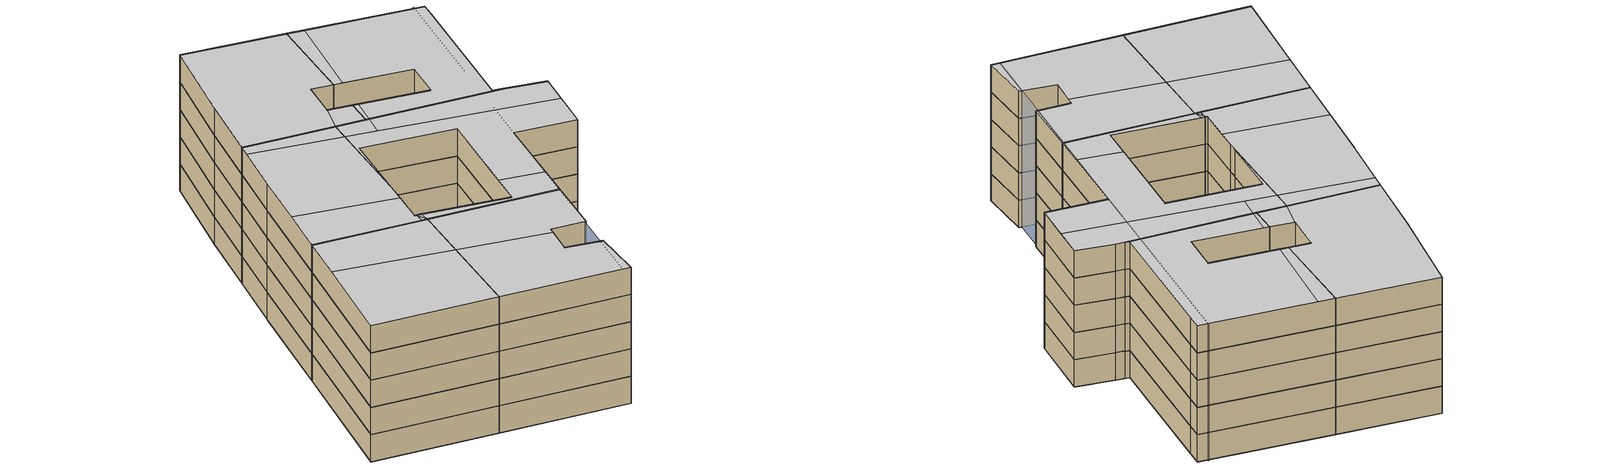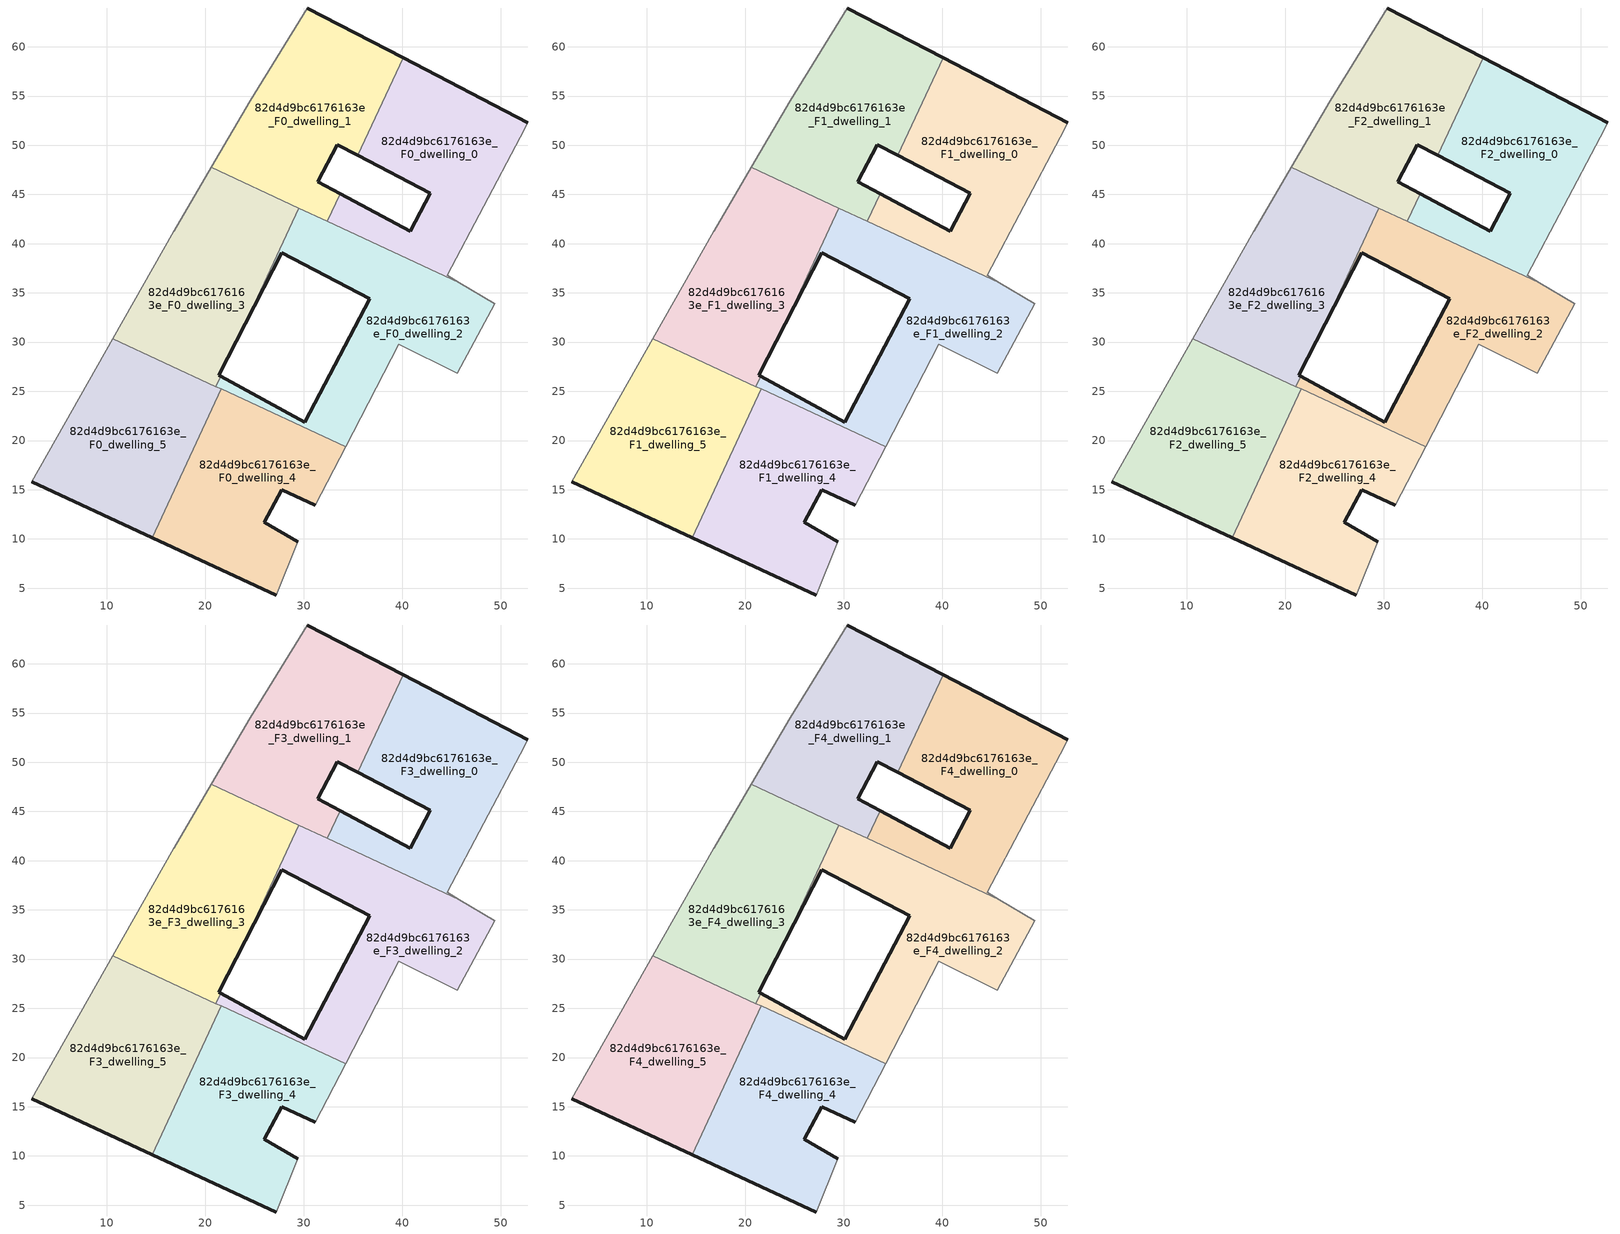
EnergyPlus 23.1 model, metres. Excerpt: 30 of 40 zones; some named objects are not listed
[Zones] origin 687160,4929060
82d4d9bc6176163e_F0_dwelling_0
 floor ground (EU_floor_Construction): 45.83,36.04 44.6,36.77 52.02,50.81 52.78,52.29 40.11,58.87 35.52,48.97 42.85,45.1 40.82,41.25 33.71,45.07 32.41,42.26 z0
 wall outside (EU_wall_Construction): 33.71,45.07 40.82,41.25 42.85,45.1 35.52,48.97 / 40.11,58.87 52.78,52.29 z0:3
 wall adiabatic (EU_wall_Construction): 52.78,52.29 52.02,50.81 44.6,36.77 45.83,36.04 z0:3
 wall to 82d4d9bc6176163e_F0_dwelling_1 (EU_wall_Construction): 32.41,42.26 33.71,45.07 / 35.52,48.97 40.11,58.87 z0:3
 wall to 82d4d9bc6176163e_F0_dwelling_2 (EU_wall_Construction): 45.83,36.04 32.41,42.26 z0:3
82d4d9bc6176163e_F0_dwelling_1
 floor ground (EU_floor_Construction): 33.71,45.07 31.43,46.3 33.42,50.07 35.52,48.97 40.11,58.87 30.36,63.94 24.56,54.54 20.59,47.75 32.41,42.26 z0
 wall outside (EU_wall_Construction): 35.52,48.97 33.42,50.07 31.43,46.3 33.71,45.07 / 30.36,63.94 40.11,58.87 z0:3
 wall adiabatic (EU_wall_Construction): 20.59,47.75 24.56,54.54 30.36,63.94 z0:3
 wall to 82d4d9bc6176163e_F0_dwelling_3 (EU_wall_Construction): 29.5,43.61 20.59,47.75 z0:3
 wall to 82d4d9bc6176163e_F0_dwelling_2 (EU_wall_Construction): 32.41,42.26 29.5,43.61 z0:3
82d4d9bc6176163e_F0_dwelling_2
 floor ground (EU_floor_Construction): 45.61,26.82 49.44,33.89 45.83,36.04 29.5,43.61 24.05,31.85 27.78,39.09 36.73,34.41 30.14,21.87 21.58,26.53 21.09,25.48 34.27,19.37 39.67,29.8 z0
 wall outside (EU_wall_Construction): 21.58,26.53 30.14,21.87 36.73,34.41 27.78,39.09 24.05,31.85 z0:3
 wall adiabatic (EU_wall_Construction): 45.83,36.04 49.44,33.89 45.61,26.82 39.67,29.8 34.27,19.37 z0:3
 wall to 82d4d9bc6176163e_F0_dwelling_3 (EU_wall_Construction): 21.09,25.48 21.58,26.53 / 24.05,31.85 29.5,43.61 z0:3
 wall to 82d4d9bc6176163e_F0_dwelling_4 (EU_wall_Construction): 34.27,19.37 21.63,25.24 z0:3
 wall to 82d4d9bc6176163e_F0_dwelling_5 (EU_wall_Construction): 21.63,25.24 21.09,25.48 z0:3
82d4d9bc6176163e_F0_dwelling_3
 floor ground (EU_floor_Construction): 21.58,26.53 21.37,26.64 24.05,31.85 29.5,43.61 20.59,47.75 16.84,41.32 16.81,41.26 10.61,30.35 21.09,25.48 z0
 wall outside (EU_wall_Construction): 24.05,31.85 21.37,26.64 21.58,26.53 z0:3
 wall adiabatic (EU_wall_Construction): 10.61,30.35 16.81,41.26 16.84,41.32 20.59,47.75 z0:3
 wall to 82d4d9bc6176163e_F0_dwelling_5 (EU_wall_Construction): 21.09,25.48 10.61,30.35 z0:3
82d4d9bc6176163e_F0_dwelling_4
 floor ground (EU_floor_Construction): 27.21,4.3 29.42,9.73 26.01,11.7 27.8,14.97 31.18,13.4 34.27,19.37 21.63,25.24 14.62,10.14 z0
 wall outside (EU_wall_Construction): 31.18,13.4 27.8,14.97 26.01,11.7 29.42,9.73 / 27.21,4.3 14.62,10.14 z0:3
 wall adiabatic (EU_wall_Construction): 34.27,19.37 31.18,13.4 / 29.42,9.73 27.21,4.3 z0:3
 wall to 82d4d9bc6176163e_F0_dwelling_5 (EU_wall_Construction): 14.62,10.14 21.63,25.24 z0:3
82d4d9bc6176163e_F0_dwelling_5
 floor ground (EU_floor_Construction): 14.62,10.14 21.63,25.24 10.61,30.35 2.37,15.82 z0
 wall outside (EU_wall_Construction): 14.62,10.14 2.37,15.82 z0:3
 wall adiabatic (EU_wall_Construction): 2.37,15.82 10.61,30.35 z0:3
82d4d9bc6176163e_F1_dwelling_0
 floor to 82d4d9bc6176163e_F0_dwelling_0 (EU_floor_Construction): 45.83,36.04 44.6,36.77 52.02,50.81 52.78,52.29 40.11,58.87 35.52,48.97 42.85,45.1 40.82,41.25 33.71,45.07 32.41,42.26 z3
 wall outside (EU_wall_Construction): 33.71,45.07 40.82,41.25 42.85,45.1 35.52,48.97 / 40.11,58.87 52.78,52.29 z3:6
 wall adiabatic (EU_wall_Construction): 52.78,52.29 52.02,50.81 44.6,36.77 45.83,36.04 z3:6
 wall to 82d4d9bc6176163e_F1_dwelling_1 (EU_wall_Construction): 32.41,42.26 33.71,45.07 / 35.52,48.97 40.11,58.87 z3:6
 wall to 82d4d9bc6176163e_F1_dwelling_2 (EU_wall_Construction): 45.83,36.04 32.41,42.26 z3:6
82d4d9bc6176163e_F1_dwelling_1
 floor to 82d4d9bc6176163e_F0_dwelling_1 (EU_floor_Construction): 33.71,45.07 31.43,46.3 33.42,50.07 35.52,48.97 40.11,58.87 30.36,63.94 24.56,54.54 20.59,47.75 32.41,42.26 z3
 wall outside (EU_wall_Construction): 35.52,48.97 33.42,50.07 31.43,46.3 33.71,45.07 / 30.36,63.94 40.11,58.87 z3:6
 wall adiabatic (EU_wall_Construction): 20.59,47.75 24.56,54.54 30.36,63.94 z3:6
 wall to 82d4d9bc6176163e_F1_dwelling_3 (EU_wall_Construction): 29.5,43.61 20.59,47.75 z3:6
 wall to 82d4d9bc6176163e_F1_dwelling_2 (EU_wall_Construction): 32.41,42.26 29.5,43.61 z3:6
82d4d9bc6176163e_F1_dwelling_2
 floor to 82d4d9bc6176163e_F0_dwelling_2 (EU_floor_Construction): 45.61,26.82 49.44,33.89 45.83,36.04 29.5,43.61 24.04,31.85 27.78,39.09 36.73,34.41 30.14,21.87 21.58,26.53 21.09,25.48 34.27,19.37 39.67,29.8 z3
 wall outside (EU_wall_Construction): 21.58,26.53 30.14,21.87 36.73,34.41 27.78,39.09 24.05,31.85 z3:6
 wall adiabatic (EU_wall_Construction): 45.83,36.04 49.44,33.89 45.61,26.82 39.67,29.8 34.27,19.37 z3:6
 wall to 82d4d9bc6176163e_F1_dwelling_3 (EU_wall_Construction): 21.09,25.48 21.58,26.53 / 24.05,31.85 29.5,43.61 z3:6
 wall to 82d4d9bc6176163e_F1_dwelling_4 (EU_wall_Construction): 34.27,19.37 21.63,25.24 z3:6
 wall to 82d4d9bc6176163e_F1_dwelling_5 (EU_wall_Construction): 21.63,25.24 21.09,25.48 z3:6
82d4d9bc6176163e_F1_dwelling_3
 floor to 82d4d9bc6176163e_F0_dwelling_3 (EU_floor_Construction): 21.58,26.53 21.37,26.64 24.04,31.85 29.5,43.61 20.59,47.75 16.84,41.32 16.81,41.26 10.61,30.35 21.09,25.48 z3
 wall outside (EU_wall_Construction): 24.05,31.85 21.37,26.64 21.58,26.53 z3:6
 wall adiabatic (EU_wall_Construction): 10.61,30.35 16.81,41.26 16.84,41.32 20.59,47.75 z3:6
 wall to 82d4d9bc6176163e_F1_dwelling_5 (EU_wall_Construction): 21.09,25.48 10.61,30.35 z3:6
82d4d9bc6176163e_F1_dwelling_4
 floor to 82d4d9bc6176163e_F0_dwelling_4 (EU_floor_Construction): 27.21,4.3 29.42,9.73 26.01,11.7 27.8,14.97 31.18,13.4 34.27,19.37 21.63,25.24 14.62,10.14 z3
 wall outside (EU_wall_Construction): 31.18,13.4 27.8,14.97 26.01,11.7 29.42,9.73 / 27.21,4.3 14.62,10.14 z3:6
 wall adiabatic (EU_wall_Construction): 34.27,19.37 31.18,13.4 / 29.42,9.73 27.21,4.3 z3:6
 wall to 82d4d9bc6176163e_F1_dwelling_5 (EU_wall_Construction): 14.62,10.14 21.63,25.24 z3:6
82d4d9bc6176163e_F1_dwelling_5
 floor to 82d4d9bc6176163e_F0_dwelling_5 (EU_floor_Construction): 14.62,10.14 21.63,25.24 10.61,30.35 2.37,15.82 z3
 wall outside (EU_wall_Construction): 14.62,10.14 2.37,15.82 z3:6
 wall adiabatic (EU_wall_Construction): 2.37,15.82 10.61,30.35 z3:6
82d4d9bc6176163e_F2_dwelling_0
 floor to 82d4d9bc6176163e_F1_dwelling_0 (EU_floor_Construction): 45.83,36.04 44.6,36.77 52.02,50.81 52.78,52.29 40.11,58.87 35.52,48.97 42.85,45.1 40.82,41.25 33.71,45.07 32.41,42.26 z6
 wall outside (EU_wall_Construction): 33.71,45.07 40.82,41.25 42.85,45.1 35.52,48.97 / 40.11,58.87 52.78,52.29 z6:9
 wall adiabatic (EU_wall_Construction): 52.78,52.29 52.02,50.81 44.6,36.77 45.83,36.04 z6:9
 wall to 82d4d9bc6176163e_F2_dwelling_1 (EU_wall_Construction): 32.41,42.26 33.71,45.07 / 35.52,48.97 40.11,58.87 z6:9
 wall to 82d4d9bc6176163e_F2_dwelling_2 (EU_wall_Construction): 45.83,36.04 32.41,42.26 z6:9
82d4d9bc6176163e_F2_dwelling_1
 floor to 82d4d9bc6176163e_F1_dwelling_1 (EU_floor_Construction): 33.71,45.07 31.43,46.3 33.42,50.07 35.52,48.97 40.11,58.87 30.36,63.94 24.56,54.54 20.59,47.75 32.41,42.26 z6
 wall outside (EU_wall_Construction): 35.52,48.97 33.42,50.07 31.43,46.3 33.71,45.07 / 30.36,63.94 40.11,58.87 z6:9
 wall adiabatic (EU_wall_Construction): 20.59,47.75 24.56,54.54 30.36,63.94 z6:9
 wall to 82d4d9bc6176163e_F2_dwelling_3 (EU_wall_Construction): 29.5,43.61 20.59,47.75 z6:9
 wall to 82d4d9bc6176163e_F2_dwelling_2 (EU_wall_Construction): 32.41,42.26 29.5,43.61 z6:9
82d4d9bc6176163e_F2_dwelling_2
 floor to 82d4d9bc6176163e_F1_dwelling_2 (EU_floor_Construction): 45.61,26.82 49.44,33.89 45.83,36.04 29.5,43.61 24.04,31.85 27.78,39.09 36.73,34.41 30.14,21.87 21.58,26.53 21.09,25.48 34.27,19.37 39.67,29.8 z6
 wall outside (EU_wall_Construction): 21.58,26.53 30.14,21.87 36.73,34.41 27.78,39.09 24.05,31.85 z6:9
 wall adiabatic (EU_wall_Construction): 45.83,36.04 49.44,33.89 45.61,26.82 39.67,29.8 34.27,19.37 z6:9
 wall to 82d4d9bc6176163e_F2_dwelling_3 (EU_wall_Construction): 21.09,25.48 21.58,26.53 / 24.05,31.85 29.5,43.61 z6:9
 wall to 82d4d9bc6176163e_F2_dwelling_4 (EU_wall_Construction): 34.27,19.37 21.63,25.24 z6:9
 wall to 82d4d9bc6176163e_F2_dwelling_5 (EU_wall_Construction): 21.63,25.24 21.09,25.48 z6:9
82d4d9bc6176163e_F2_dwelling_3
 floor to 82d4d9bc6176163e_F1_dwelling_3 (EU_floor_Construction): 21.58,26.53 21.37,26.64 24.04,31.85 29.5,43.61 20.59,47.75 16.84,41.32 16.81,41.26 10.61,30.35 21.09,25.48 z6
 wall outside (EU_wall_Construction): 24.05,31.85 21.37,26.64 21.58,26.53 z6:9
 wall adiabatic (EU_wall_Construction): 10.61,30.35 16.81,41.26 16.84,41.32 20.59,47.75 z6:9
 wall to 82d4d9bc6176163e_F2_dwelling_5 (EU_wall_Construction): 21.09,25.48 10.61,30.35 z6:9
82d4d9bc6176163e_F2_dwelling_4
 floor to 82d4d9bc6176163e_F1_dwelling_4 (EU_floor_Construction): 27.21,4.3 29.42,9.73 26.01,11.7 27.8,14.97 31.18,13.4 34.27,19.37 21.63,25.24 14.62,10.14 z6
 wall outside (EU_wall_Construction): 31.18,13.4 27.8,14.97 26.01,11.7 29.42,9.73 / 27.21,4.3 14.62,10.14 z6:9
 wall adiabatic (EU_wall_Construction): 34.27,19.37 31.18,13.4 / 29.42,9.73 27.21,4.3 z6:9
 wall to 82d4d9bc6176163e_F2_dwelling_5 (EU_wall_Construction): 14.62,10.14 21.63,25.24 z6:9
82d4d9bc6176163e_F2_dwelling_5
 floor to 82d4d9bc6176163e_F1_dwelling_5 (EU_floor_Construction): 14.62,10.14 21.63,25.24 10.61,30.35 2.37,15.82 z6
 wall outside (EU_wall_Construction): 14.62,10.14 2.37,15.82 z6:9
 wall adiabatic (EU_wall_Construction): 2.37,15.82 10.61,30.35 z6:9
82d4d9bc6176163e_F3_dwelling_0
 floor to 82d4d9bc6176163e_F2_dwelling_0 (EU_floor_Construction): 45.83,36.04 44.6,36.77 52.02,50.81 52.78,52.29 40.11,58.87 35.52,48.97 42.85,45.1 40.82,41.25 33.71,45.07 32.41,42.26 z9
 wall outside (EU_wall_Construction): 33.71,45.07 40.82,41.25 42.85,45.1 35.52,48.97 / 40.11,58.87 52.78,52.29 z9:12
 wall adiabatic (EU_wall_Construction): 52.78,52.29 52.02,50.81 44.6,36.77 45.83,36.04 z9:12
 wall to 82d4d9bc6176163e_F3_dwelling_1 (EU_wall_Construction): 32.41,42.26 33.71,45.07 / 35.52,48.97 40.11,58.87 z9:12
 wall to 82d4d9bc6176163e_F3_dwelling_2 (EU_wall_Construction): 45.83,36.04 32.41,42.26 z9:12
82d4d9bc6176163e_F3_dwelling_1
 floor to 82d4d9bc6176163e_F2_dwelling_1 (EU_floor_Construction): 33.71,45.07 31.43,46.3 33.42,50.07 35.52,48.97 40.11,58.87 30.36,63.94 24.56,54.54 20.59,47.75 32.41,42.26 z9
 wall outside (EU_wall_Construction): 35.52,48.97 33.42,50.07 31.43,46.3 33.71,45.07 / 30.36,63.94 40.11,58.87 z9:12
 wall adiabatic (EU_wall_Construction): 20.59,47.75 24.56,54.54 30.36,63.94 z9:12
 wall to 82d4d9bc6176163e_F3_dwelling_3 (EU_wall_Construction): 29.5,43.61 20.59,47.75 z9:12
 wall to 82d4d9bc6176163e_F3_dwelling_2 (EU_wall_Construction): 32.41,42.26 29.5,43.61 z9:12
82d4d9bc6176163e_F3_dwelling_2
 floor to 82d4d9bc6176163e_F2_dwelling_2 (EU_floor_Construction): 45.61,26.82 49.44,33.89 45.83,36.04 29.5,43.61 24.04,31.85 27.78,39.09 36.73,34.41 30.14,21.87 21.58,26.53 21.09,25.48 34.27,19.37 39.67,29.8 z9
 wall outside (EU_wall_Construction): 21.58,26.53 30.14,21.87 36.73,34.41 27.78,39.09 24.05,31.85 z9:12
 wall adiabatic (EU_wall_Construction): 45.83,36.04 49.44,33.89 45.61,26.82 39.67,29.8 34.27,19.37 z9:12
 wall to 82d4d9bc6176163e_F3_dwelling_3 (EU_wall_Construction): 21.09,25.48 21.58,26.53 / 24.05,31.85 29.5,43.61 z9:12
 wall to 82d4d9bc6176163e_F3_dwelling_4 (EU_wall_Construction): 34.27,19.37 21.63,25.24 z9:12
 wall to 82d4d9bc6176163e_F3_dwelling_5 (EU_wall_Construction): 21.63,25.24 21.09,25.48 z9:12
82d4d9bc6176163e_F3_dwelling_3
 floor to 82d4d9bc6176163e_F2_dwelling_3 (EU_floor_Construction): 21.58,26.53 21.37,26.64 24.04,31.85 29.5,43.61 20.59,47.75 16.84,41.32 16.81,41.26 10.61,30.35 21.09,25.48 z9
 wall outside (EU_wall_Construction): 24.05,31.85 21.37,26.64 21.58,26.53 z9:12
 wall adiabatic (EU_wall_Construction): 10.61,30.35 16.81,41.26 16.84,41.32 20.59,47.75 z9:12
 wall to 82d4d9bc6176163e_F3_dwelling_5 (EU_wall_Construction): 21.09,25.48 10.61,30.35 z9:12
82d4d9bc6176163e_F3_dwelling_4
 floor to 82d4d9bc6176163e_F2_dwelling_4 (EU_floor_Construction): 27.21,4.3 29.42,9.73 26.01,11.7 27.8,14.97 31.18,13.4 34.27,19.37 21.63,25.24 14.62,10.14 z9
 wall outside (EU_wall_Construction): 31.18,13.4 27.8,14.97 26.01,11.7 29.42,9.73 / 27.21,4.3 14.62,10.14 z9:12
 wall adiabatic (EU_wall_Construction): 34.27,19.37 31.18,13.4 / 29.42,9.73 27.21,4.3 z9:12
 wall to 82d4d9bc6176163e_F3_dwelling_5 (EU_wall_Construction): 14.62,10.14 21.63,25.24 z9:12
82d4d9bc6176163e_F3_dwelling_5
 floor to 82d4d9bc6176163e_F2_dwelling_5 (EU_floor_Construction): 14.62,10.14 21.63,25.24 10.61,30.35 2.37,15.82 z9
 wall outside (EU_wall_Construction): 14.62,10.14 2.37,15.82 z9:12
 wall adiabatic (EU_wall_Construction): 2.37,15.82 10.61,30.35 z9:12
82d4d9bc6176163e_F4_dwelling_0
 floor to 82d4d9bc6176163e_F3_dwelling_0 (EU_floor_Construction): 45.83,36.04 44.6,36.77 52.02,50.81 52.78,52.29 40.11,58.87 35.52,48.97 42.85,45.1 40.82,41.25 33.71,45.07 32.41,42.26 z12
 wall outside (EU_wall_Construction): 33.71,45.07 40.82,41.25 42.85,45.1 35.52,48.97 / 40.11,58.87 52.78,52.29 z12:15
 wall adiabatic (EU_wall_Construction): 52.78,52.29 52.02,50.81 44.6,36.77 45.83,36.04 z12:15
 wall to 82d4d9bc6176163e_F4_dwelling_1 (EU_wall_Construction): 32.41,42.26 33.71,45.07 / 35.52,48.97 40.11,58.87 z12:15
 wall to 82d4d9bc6176163e_F4_dwelling_2 (EU_wall_Construction): 45.83,36.04 32.41,42.26 z12:15
 ceiling to 82d4d9bc6176163e_F5_dwelling_0 (EU_floor_Construction): 52.78,52.29 52.02,50.81 44.6,36.77 45.83,36.04 32.73,42.11 34.25,44.79 40.82,41.25 42.85,45.1 36.37,48.52 41.76,58.02 z15
 ceiling to 82d4d9bc6176163e_F5_dwelling_1 (EU_floor_Construction): 34.25,44.79 32.73,42.11 32.41,42.26 33.71,45.07 z15; 41.76,58.02 36.37,48.52 35.52,48.97 40.11,58.87 z15
82d4d9bc6176163e_F4_dwelling_1
 floor to 82d4d9bc6176163e_F3_dwelling_1 (EU_floor_Construction): 33.71,45.07 31.43,46.3 33.42,50.07 35.52,48.97 40.11,58.87 30.36,63.94 24.56,54.54 20.59,47.75 32.41,42.26 z12
 wall outside (EU_wall_Construction): 35.52,48.97 33.42,50.07 31.43,46.3 33.71,45.07 / 30.36,63.94 40.11,58.87 z12:15
 wall adiabatic (EU_wall_Construction): 20.59,47.75 24.56,54.54 30.36,63.94 z12:15
 wall to 82d4d9bc6176163e_F4_dwelling_3 (EU_wall_Construction): 29.5,43.61 20.59,47.75 z12:15
 wall to 82d4d9bc6176163e_F4_dwelling_2 (EU_wall_Construction): 32.41,42.26 29.5,43.61 z12:15
 ceiling to 82d4d9bc6176163e_F5_dwelling_1 (EU_floor_Construction): 40.11,58.87 35.52,48.97 33.42,50.07 31.43,46.3 29.5,43.61 20.59,47.75 24.56,54.54 30.36,63.94 z15; 33.71,45.07 32.41,42.26 29.5,43.61 31.43,46.3 z15
82d4d9bc6176163e_F4_dwelling_2
 floor to 82d4d9bc6176163e_F3_dwelling_2 (EU_floor_Construction): 45.61,26.82 49.44,33.89 45.83,36.04 29.5,43.61 24.04,31.85 27.78,39.09 36.73,34.41 30.14,21.87 21.58,26.53 21.09,25.48 34.27,19.37 39.67,29.8 z12
 wall outside (EU_wall_Construction): 21.58,26.53 30.14,21.87 36.73,34.41 27.78,39.09 24.05,31.85 z12:15
 wall adiabatic (EU_wall_Construction): 45.83,36.04 49.44,33.89 45.61,26.82 39.67,29.8 34.27,19.37 z12:15
 wall to 82d4d9bc6176163e_F4_dwelling_3 (EU_wall_Construction): 21.09,25.48 21.58,26.53 / 24.05,31.85 29.5,43.61 z12:15
 wall to 82d4d9bc6176163e_F4_dwelling_4 (EU_wall_Construction): 34.27,19.37 21.63,25.24 z12:15
 wall to 82d4d9bc6176163e_F4_dwelling_5 (EU_wall_Construction): 21.63,25.24 21.09,25.48 z12:15
 ceiling to 82d4d9bc6176163e_F5_dwelling_0 (EU_floor_Construction): 45.83,36.04 49.44,33.89 47.73,30.74 31.51,39.95 32.73,42.11 z15
 ceiling to 82d4d9bc6176163e_F5_dwelling_1 (EU_floor_Construction): 32.73,42.11 31.51,39.95 28.58,41.62 29.5,43.61 z15
 ceiling to 82d4d9bc6176163e_F5_dwelling_3 (EU_floor_Construction): 35.92,22.57 34.27,19.37 21.63,25.24 21.96,26.32 30.14,21.87 31.75,24.94 z15; 21.44,26.23 21.63,25.24 21.09,25.48 z15; 21.96,26.32 21.63,25.24 21.44,26.23 21.58,26.53 z15
 ceiling to 82d4d9bc6176163e_F5_dwelling_2 (EU_floor_Construction): 47.73,30.74 45.61,26.82 39.67,29.8 35.92,22.57 31.75,24.94 36.73,34.41 27.78,39.09 24.04,31.85 28.58,41.62 z15
82d4d9bc6176163e_F4_dwelling_3
 floor to 82d4d9bc6176163e_F3_dwelling_3 (EU_floor_Construction): 21.58,26.53 21.37,26.64 24.04,31.85 29.5,43.61 20.59,47.75 16.84,41.32 16.81,41.26 10.61,30.35 21.09,25.48 z12
 wall outside (EU_wall_Construction): 24.05,31.85 21.37,26.64 21.58,26.53 z12:15
 wall adiabatic (EU_wall_Construction): 10.61,30.35 16.81,41.26 16.84,41.32 20.59,47.75 z12:15
 wall to 82d4d9bc6176163e_F4_dwelling_5 (EU_wall_Construction): 21.09,25.48 10.61,30.35 z12:15
 ceiling to 82d4d9bc6176163e_F5_dwelling_1 (EU_floor_Construction): 29.5,43.61 28.58,41.62 19.89,46.55 20.59,47.75 z15
 ceiling to 82d4d9bc6176163e_F5_dwelling_2 (EU_floor_Construction): 28.58,41.62 24.04,31.85 23.03,29.88 13.44,35.33 16.81,41.26 16.84,41.32 19.89,46.55 z15
 ceiling to 82d4d9bc6176163e_F5_dwelling_3 (EU_floor_Construction): 23.03,29.88 21.37,26.64 21.44,26.23 21.09,25.48 10.61,30.35 13.44,35.33 z15; 21.58,26.53 21.44,26.23 21.37,26.64 z15
82d4d9bc6176163e_F4_dwelling_4
 floor to 82d4d9bc6176163e_F3_dwelling_4 (EU_floor_Construction): 27.21,4.3 29.42,9.73 26.01,11.7 27.8,14.97 31.18,13.4 34.27,19.37 21.63,25.24 14.62,10.14 z12
 wall outside (EU_wall_Construction): 31.18,13.4 27.8,14.97 26.01,11.7 29.42,9.73 / 27.21,4.3 14.62,10.14 z12:15
 wall adiabatic (EU_wall_Construction): 34.27,19.37 31.18,13.4 / 29.42,9.73 27.21,4.3 z12:15
 wall to 82d4d9bc6176163e_F4_dwelling_5 (EU_wall_Construction): 14.62,10.14 21.63,25.24 z12:15
 ceiling to 82d4d9bc6176163e_F5_dwelling_3 (EU_floor_Construction): 34.27,19.37 31.18,13.4 27.8,14.97 27.46,14.36 18.85,19.25 21.63,25.24 z15
 ceiling to 82d4d9bc6176163e_F5_dwelling_4 (EU_floor_Construction): 27.46,14.36 26.01,11.7 29.42,9.73 27.21,4.3 14.62,10.14 18.85,19.25 z15
82d4d9bc6176163e_F4_dwelling_5
 floor to 82d4d9bc6176163e_F3_dwelling_5 (EU_floor_Construction): 14.62,10.14 21.63,25.24 10.61,30.35 2.37,15.82 z12
 wall outside (EU_wall_Construction): 14.62,10.14 2.37,15.82 z12:15
 wall adiabatic (EU_wall_Construction): 2.37,15.82 10.61,30.35 z12:15
 ceiling to 82d4d9bc6176163e_F5_dwelling_3 (EU_floor_Construction): 21.63,25.24 18.85,19.25 7.85,25.49 10.61,30.35 z15
 ceiling to 82d4d9bc6176163e_F5_dwelling_4 (EU_floor_Construction): 18.85,19.25 14.62,10.14 2.37,15.82 7.85,25.49 z15
shading: 26.42,4.72 51.9,52.96 z0:15
[Building]
EU S2 Campaign: North Axis=0; Terrain=City; Solar Distribution=FullExterior
[Site:Location]
Bologna: Latitude=44.5; Longitude=11.25; Time Zone=1; Elevation=37
[SizingPeriod:WeatherFileDays]
AnnualSizingPeriod: Begin Month=1; Begin Day of Month=1; End Month=12; End Day of Month=31; Day of Week for Start Day=Monday; Use Weather File Daylight Saving Period=No; Use Weather File Rain and Snow Indicators=No
[MATERIAL]
EU_InternalMass_Material: Roughness=MediumRough; Thickness=0.1; Conductivity=1; Density=1800; Specific Heat=900; Thermal Absorptance=0.9; Solar Absorptance=0.7; Visible Absorptance=0.7
[MATERIAL:NOMASS] Roughness=MediumRough; Thermal Absorptance=0.9; Solar Absorptance=0.7; Visible Absorptance=0.7
Name | Thermal Resistance
EU_wall_NoMass | 0.890213
EU_floor_NoMass | 0.79516
[CONSTRUCTION]
EU_wall_Construction: EU_wall_NoMass
EU_floor_Construction: EU_floor_NoMass
EU_InternalMass_Construction: EU_InternalMass_Material
[ZONE] Type=1; Multiplier=1; Ceiling Height=autocalculate; Floor Area=autocalculate; Part of Total Floor Area=Yes
Name | Volume
82d4d9bc6176163e_F0_dwelling_0; 82d4d9bc6176163e_F1_dwelling_0; 82d4d9bc6176163e_F2_dwelling_0; 82d4d9bc6176163e_F3_dwelling_0; 82d4d9bc6176163e_F4_dwelling_0 | 640.463
82d4d9bc6176163e_F0_dwelling_1; 82d4d9bc6176163e_F1_dwelling_1; 82d4d9bc6176163e_F2_dwelling_1; 82d4d9bc6176163e_F3_dwelling_1; 82d4d9bc6176163e_F4_dwelling_1 | 640.449
82d4d9bc6176163e_F0_dwelling_2 | 640.475
82d4d9bc6176163e_F1_dwelling_2; 82d4d9bc6176163e_F2_dwelling_2; 82d4d9bc6176163e_F3_dwelling_2; 82d4d9bc6176163e_F4_dwelling_2 | 640.474
82d4d9bc6176163e_F0_dwelling_3 | 640.473
82d4d9bc6176163e_F1_dwelling_3; 82d4d9bc6176163e_F2_dwelling_3; 82d4d9bc6176163e_F3_dwelling_3; 82d4d9bc6176163e_F4_dwelling_3 | 640.472
82d4d9bc6176163e_F0_dwelling_4 | 640.47
82d4d9bc6176163e_F1_dwelling_4; 82d4d9bc6176163e_F2_dwelling_4; 82d4d9bc6176163e_F3_dwelling_4; 82d4d9bc6176163e_F4_dwelling_4 | 640.469
82d4d9bc6176163e_F0_dwelling_5 | 640.465
82d4d9bc6176163e_F1_dwelling_5; 82d4d9bc6176163e_F2_dwelling_5; 82d4d9bc6176163e_F3_dwelling_5; 82d4d9bc6176163e_F4_dwelling_5 | 640.464
[INTERNALMASS] Construction=EU_InternalMass_Construction
Name | Zone or ZoneList | Surface Area
82d4d9bc6176163e_F0_dwelling_0_EU_InternalMass | 82d4d9bc6176163e_F0_dwelling_0 | 213.487
82d4d9bc6176163e_F0_dwelling_1_EU_InternalMass | 82d4d9bc6176163e_F0_dwelling_1 | 213.484
82d4d9bc6176163e_F0_dwelling_2_EU_InternalMass | 82d4d9bc6176163e_F0_dwelling_2 | 213.49
82d4d9bc6176163e_F0_dwelling_3_EU_InternalMass | 82d4d9bc6176163e_F0_dwelling_3 | 213.491
82d4d9bc6176163e_F0_dwelling_4_EU_InternalMass | 82d4d9bc6176163e_F0_dwelling_4 | 213.49
82d4d9bc6176163e_F0_dwelling_5_EU_InternalMass | 82d4d9bc6176163e_F0_dwelling_5 | 213.488
82d4d9bc6176163e_F1_dwelling_0_EU_InternalMass | 82d4d9bc6176163e_F1_dwelling_0 | 213.487
82d4d9bc6176163e_F1_dwelling_1_EU_InternalMass | 82d4d9bc6176163e_F1_dwelling_1 | 213.484
82d4d9bc6176163e_F1_dwelling_2_EU_InternalMass | 82d4d9bc6176163e_F1_dwelling_2 | 213.49
82d4d9bc6176163e_F1_dwelling_3_EU_InternalMass | 82d4d9bc6176163e_F1_dwelling_3 | 213.491
82d4d9bc6176163e_F1_dwelling_4_EU_InternalMass | 82d4d9bc6176163e_F1_dwelling_4 | 213.49
82d4d9bc6176163e_F1_dwelling_5_EU_InternalMass | 82d4d9bc6176163e_F1_dwelling_5 | 213.488
82d4d9bc6176163e_F2_dwelling_0_EU_InternalMass | 82d4d9bc6176163e_F2_dwelling_0 | 213.487
82d4d9bc6176163e_F2_dwelling_1_EU_InternalMass | 82d4d9bc6176163e_F2_dwelling_1 | 213.484
82d4d9bc6176163e_F2_dwelling_2_EU_InternalMass | 82d4d9bc6176163e_F2_dwelling_2 | 213.49
82d4d9bc6176163e_F2_dwelling_3_EU_InternalMass | 82d4d9bc6176163e_F2_dwelling_3 | 213.491
82d4d9bc6176163e_F2_dwelling_4_EU_InternalMass | 82d4d9bc6176163e_F2_dwelling_4 | 213.49
82d4d9bc6176163e_F2_dwelling_5_EU_InternalMass | 82d4d9bc6176163e_F2_dwelling_5 | 213.488
82d4d9bc6176163e_F3_dwelling_0_EU_InternalMass | 82d4d9bc6176163e_F3_dwelling_0 | 213.487
82d4d9bc6176163e_F3_dwelling_1_EU_InternalMass | 82d4d9bc6176163e_F3_dwelling_1 | 213.484
82d4d9bc6176163e_F3_dwelling_2_EU_InternalMass | 82d4d9bc6176163e_F3_dwelling_2 | 213.49
82d4d9bc6176163e_F3_dwelling_3_EU_InternalMass | 82d4d9bc6176163e_F3_dwelling_3 | 213.491
82d4d9bc6176163e_F3_dwelling_4_EU_InternalMass | 82d4d9bc6176163e_F3_dwelling_4 | 213.49
82d4d9bc6176163e_F3_dwelling_5_EU_InternalMass | 82d4d9bc6176163e_F3_dwelling_5 | 213.488
82d4d9bc6176163e_F4_dwelling_0_EU_InternalMass | 82d4d9bc6176163e_F4_dwelling_0 | 213.487
82d4d9bc6176163e_F4_dwelling_1_EU_InternalMass | 82d4d9bc6176163e_F4_dwelling_1 | 213.484
82d4d9bc6176163e_F4_dwelling_2_EU_InternalMass | 82d4d9bc6176163e_F4_dwelling_2 | 213.49
82d4d9bc6176163e_F4_dwelling_3_EU_InternalMass | 82d4d9bc6176163e_F4_dwelling_3 | 213.491
82d4d9bc6176163e_F4_dwelling_4_EU_InternalMass | 82d4d9bc6176163e_F4_dwelling_4 | 213.49
82d4d9bc6176163e_F4_dwelling_5_EU_InternalMass | 82d4d9bc6176163e_F4_dwelling_5 | 213.488
[OTHEREQUIPMENT] Fuel Type=Electricity; Design Level Calculation Method=Watts/Area; Power per Zone Floor Area=1; Fraction Latent=0; Fraction Radiant=0; Fraction Lost=0; Carbon Dioxide Generation Rate=0; EndUse Subcategory=EU_Step8_InternalGains
Name | Zone or ZoneList or Space or SpaceList | Schedule
EU_Step8_InternalGain_82d4d9bc6176163e_F0_dwelling_0_f000 | 82d4d9bc6176163e_F0_dwelling_0 | EU_Step8_GainSchedule_82d4d9bc6176163e_F0_dwelling_0_f000
EU_Step8_InternalGain_82d4d9bc6176163e_F0_dwelling_1_f000 | 82d4d9bc6176163e_F0_dwelling_1 | EU_Step8_GainSchedule_82d4d9bc6176163e_F0_dwelling_1_f000
EU_Step8_InternalGain_82d4d9bc6176163e_F0_dwelling_2_f000 | 82d4d9bc6176163e_F0_dwelling_2 | EU_Step8_GainSchedule_82d4d9bc6176163e_F0_dwelling_2_f000
EU_Step8_InternalGain_82d4d9bc6176163e_F0_dwelling_3_f000 | 82d4d9bc6176163e_F0_dwelling_3 | EU_Step8_GainSchedule_82d4d9bc6176163e_F0_dwelling_3_f000
EU_Step8_InternalGain_82d4d9bc6176163e_F0_dwelling_4_f000 | 82d4d9bc6176163e_F0_dwelling_4 | EU_Step8_GainSchedule_82d4d9bc6176163e_F0_dwelling_4_f000
EU_Step8_InternalGain_82d4d9bc6176163e_F0_dwelling_5_f000 | 82d4d9bc6176163e_F0_dwelling_5 | EU_Step8_GainSchedule_82d4d9bc6176163e_F0_dwelling_5_f000
EU_Step8_InternalGain_82d4d9bc6176163e_F1_dwelling_0_f000 | 82d4d9bc6176163e_F1_dwelling_0 | EU_Step8_GainSchedule_82d4d9bc6176163e_F1_dwelling_0_f000
EU_Step8_InternalGain_82d4d9bc6176163e_F1_dwelling_1_f000 | 82d4d9bc6176163e_F1_dwelling_1 | EU_Step8_GainSchedule_82d4d9bc6176163e_F1_dwelling_1_f000
EU_Step8_InternalGain_82d4d9bc6176163e_F1_dwelling_2_f000 | 82d4d9bc6176163e_F1_dwelling_2 | EU_Step8_GainSchedule_82d4d9bc6176163e_F1_dwelling_2_f000
EU_Step8_InternalGain_82d4d9bc6176163e_F1_dwelling_3_f000 | 82d4d9bc6176163e_F1_dwelling_3 | EU_Step8_GainSchedule_82d4d9bc6176163e_F1_dwelling_3_f000
EU_Step8_InternalGain_82d4d9bc6176163e_F1_dwelling_4_f000 | 82d4d9bc6176163e_F1_dwelling_4 | EU_Step8_GainSchedule_82d4d9bc6176163e_F1_dwelling_4_f000
EU_Step8_InternalGain_82d4d9bc6176163e_F1_dwelling_5_f000 | 82d4d9bc6176163e_F1_dwelling_5 | EU_Step8_GainSchedule_82d4d9bc6176163e_F1_dwelling_5_f000
EU_Step8_InternalGain_82d4d9bc6176163e_F2_dwelling_0_f000 | 82d4d9bc6176163e_F2_dwelling_0 | EU_Step8_GainSchedule_82d4d9bc6176163e_F2_dwelling_0_f000
EU_Step8_InternalGain_82d4d9bc6176163e_F2_dwelling_1_f000 | 82d4d9bc6176163e_F2_dwelling_1 | EU_Step8_GainSchedule_82d4d9bc6176163e_F2_dwelling_1_f000
EU_Step8_InternalGain_82d4d9bc6176163e_F2_dwelling_2_f000 | 82d4d9bc6176163e_F2_dwelling_2 | EU_Step8_GainSchedule_82d4d9bc6176163e_F2_dwelling_2_f000
EU_Step8_InternalGain_82d4d9bc6176163e_F2_dwelling_3_f000 | 82d4d9bc6176163e_F2_dwelling_3 | EU_Step8_GainSchedule_82d4d9bc6176163e_F2_dwelling_3_f000
EU_Step8_InternalGain_82d4d9bc6176163e_F2_dwelling_4_f000 | 82d4d9bc6176163e_F2_dwelling_4 | EU_Step8_GainSchedule_82d4d9bc6176163e_F2_dwelling_4_f000
EU_Step8_InternalGain_82d4d9bc6176163e_F2_dwelling_5_f000 | 82d4d9bc6176163e_F2_dwelling_5 | EU_Step8_GainSchedule_82d4d9bc6176163e_F2_dwelling_5_f000
EU_Step8_InternalGain_82d4d9bc6176163e_F3_dwelling_0_f000 | 82d4d9bc6176163e_F3_dwelling_0 | EU_Step8_GainSchedule_82d4d9bc6176163e_F3_dwelling_0_f000
EU_Step8_InternalGain_82d4d9bc6176163e_F3_dwelling_1_f000 | 82d4d9bc6176163e_F3_dwelling_1 | EU_Step8_GainSchedule_82d4d9bc6176163e_F3_dwelling_1_f000
EU_Step8_InternalGain_82d4d9bc6176163e_F3_dwelling_2_f000 | 82d4d9bc6176163e_F3_dwelling_2 | EU_Step8_GainSchedule_82d4d9bc6176163e_F3_dwelling_2_f000
EU_Step8_InternalGain_82d4d9bc6176163e_F3_dwelling_3_f000 | 82d4d9bc6176163e_F3_dwelling_3 | EU_Step8_GainSchedule_82d4d9bc6176163e_F3_dwelling_3_f000
EU_Step8_InternalGain_82d4d9bc6176163e_F3_dwelling_4_f000 | 82d4d9bc6176163e_F3_dwelling_4 | EU_Step8_GainSchedule_82d4d9bc6176163e_F3_dwelling_4_f000
EU_Step8_InternalGain_82d4d9bc6176163e_F3_dwelling_5_f000 | 82d4d9bc6176163e_F3_dwelling_5 | EU_Step8_GainSchedule_82d4d9bc6176163e_F3_dwelling_5_f000
EU_Step8_InternalGain_82d4d9bc6176163e_F4_dwelling_0_f000 | 82d4d9bc6176163e_F4_dwelling_0 | EU_Step8_GainSchedule_82d4d9bc6176163e_F4_dwelling_0_f000
EU_Step8_InternalGain_82d4d9bc6176163e_F4_dwelling_1_f000 | 82d4d9bc6176163e_F4_dwelling_1 | EU_Step8_GainSchedule_82d4d9bc6176163e_F4_dwelling_1_f000
EU_Step8_InternalGain_82d4d9bc6176163e_F4_dwelling_2_f000 | 82d4d9bc6176163e_F4_dwelling_2 | EU_Step8_GainSchedule_82d4d9bc6176163e_F4_dwelling_2_f000
EU_Step8_InternalGain_82d4d9bc6176163e_F4_dwelling_3_f000 | 82d4d9bc6176163e_F4_dwelling_3 | EU_Step8_GainSchedule_82d4d9bc6176163e_F4_dwelling_3_f000
EU_Step8_InternalGain_82d4d9bc6176163e_F4_dwelling_4_f000 | 82d4d9bc6176163e_F4_dwelling_4 | EU_Step8_GainSchedule_82d4d9bc6176163e_F4_dwelling_4_f000
EU_Step8_InternalGain_82d4d9bc6176163e_F4_dwelling_5_f000 | 82d4d9bc6176163e_F4_dwelling_5 | EU_Step8_GainSchedule_82d4d9bc6176163e_F4_dwelling_5_f000
[ZONEVENTILATION:DESIGNFLOWRATE] Schedule=EU_AlwaysOn; Design Flow Rate Calculation Method=AirChanges/Hour; Air Changes per Hour=0.718634; Ventilation Type=Natural; Fan Pressure Rise=0; Fan Total Efficiency=1; Constant Term Coefficient=1; Temperature Term Coefficient=0; Velocity Term Coefficient=0; Velocity Squared Term Coefficient=0; Minimum Indoor Temperature=-100; Maximum Indoor Temperature=100; Delta Temperature=-100; Minimum Outdoor Temperature=-100; Maximum Outdoor Temperature=100; Maximum Wind Speed=40
Name | Zone or ZoneList or Space or SpaceList
EU_ConstantAir_82d4d9bc6176163e_F0_dwelling_0 | 82d4d9bc6176163e_F0_dwelling_0
EU_ConstantAir_82d4d9bc6176163e_F0_dwelling_1 | 82d4d9bc6176163e_F0_dwelling_1
EU_ConstantAir_82d4d9bc6176163e_F0_dwelling_2 | 82d4d9bc6176163e_F0_dwelling_2
EU_ConstantAir_82d4d9bc6176163e_F0_dwelling_3 | 82d4d9bc6176163e_F0_dwelling_3
EU_ConstantAir_82d4d9bc6176163e_F0_dwelling_4 | 82d4d9bc6176163e_F0_dwelling_4
EU_ConstantAir_82d4d9bc6176163e_F0_dwelling_5 | 82d4d9bc6176163e_F0_dwelling_5
EU_ConstantAir_82d4d9bc6176163e_F1_dwelling_0 | 82d4d9bc6176163e_F1_dwelling_0
EU_ConstantAir_82d4d9bc6176163e_F1_dwelling_1 | 82d4d9bc6176163e_F1_dwelling_1
EU_ConstantAir_82d4d9bc6176163e_F1_dwelling_2 | 82d4d9bc6176163e_F1_dwelling_2
EU_ConstantAir_82d4d9bc6176163e_F1_dwelling_3 | 82d4d9bc6176163e_F1_dwelling_3
EU_ConstantAir_82d4d9bc6176163e_F1_dwelling_4 | 82d4d9bc6176163e_F1_dwelling_4
EU_ConstantAir_82d4d9bc6176163e_F1_dwelling_5 | 82d4d9bc6176163e_F1_dwelling_5
EU_ConstantAir_82d4d9bc6176163e_F2_dwelling_0 | 82d4d9bc6176163e_F2_dwelling_0
EU_ConstantAir_82d4d9bc6176163e_F2_dwelling_1 | 82d4d9bc6176163e_F2_dwelling_1
EU_ConstantAir_82d4d9bc6176163e_F2_dwelling_2 | 82d4d9bc6176163e_F2_dwelling_2
EU_ConstantAir_82d4d9bc6176163e_F2_dwelling_3 | 82d4d9bc6176163e_F2_dwelling_3
EU_ConstantAir_82d4d9bc6176163e_F2_dwelling_4 | 82d4d9bc6176163e_F2_dwelling_4
EU_ConstantAir_82d4d9bc6176163e_F2_dwelling_5 | 82d4d9bc6176163e_F2_dwelling_5
EU_ConstantAir_82d4d9bc6176163e_F3_dwelling_0 | 82d4d9bc6176163e_F3_dwelling_0
EU_ConstantAir_82d4d9bc6176163e_F3_dwelling_1 | 82d4d9bc6176163e_F3_dwelling_1
EU_ConstantAir_82d4d9bc6176163e_F3_dwelling_2 | 82d4d9bc6176163e_F3_dwelling_2
EU_ConstantAir_82d4d9bc6176163e_F3_dwelling_3 | 82d4d9bc6176163e_F3_dwelling_3
EU_ConstantAir_82d4d9bc6176163e_F3_dwelling_4 | 82d4d9bc6176163e_F3_dwelling_4
EU_ConstantAir_82d4d9bc6176163e_F3_dwelling_5 | 82d4d9bc6176163e_F3_dwelling_5
EU_ConstantAir_82d4d9bc6176163e_F4_dwelling_0 | 82d4d9bc6176163e_F4_dwelling_0
EU_ConstantAir_82d4d9bc6176163e_F4_dwelling_1 | 82d4d9bc6176163e_F4_dwelling_1
EU_ConstantAir_82d4d9bc6176163e_F4_dwelling_2 | 82d4d9bc6176163e_F4_dwelling_2
EU_ConstantAir_82d4d9bc6176163e_F4_dwelling_3 | 82d4d9bc6176163e_F4_dwelling_3
EU_ConstantAir_82d4d9bc6176163e_F4_dwelling_4 | 82d4d9bc6176163e_F4_dwelling_4
EU_ConstantAir_82d4d9bc6176163e_F4_dwelling_5 | 82d4d9bc6176163e_F4_dwelling_5
[HVACTEMPLATE:THERMOSTAT] Constant Heating Setpoint=20; Constant Cooling Setpoint=50
EU_HeatOnly_82d4d9bc6176163e_F0_dwelling_0; EU_HeatOnly_82d4d9bc6176163e_F0_dwelling_1; EU_HeatOnly_82d4d9bc6176163e_F0_dwelling_2; EU_HeatOnly_82d4d9bc6176163e_F0_dwelling_3; EU_HeatOnly_82d4d9bc6176163e_F0_dwelling_4; EU_HeatOnly_82d4d9bc6176163e_F0_dwelling_5; EU_HeatOnly_82d4d9bc6176163e_F1_dwelling_0; EU_HeatOnly_82d4d9bc6176163e_F1_dwelling_1; EU_HeatOnly_82d4d9bc6176163e_F1_dwelling_2; EU_HeatOnly_82d4d9bc6176163e_F1_dwelling_3; EU_HeatOnly_82d4d9bc6176163e_F1_dwelling_4; EU_HeatOnly_82d4d9bc6176163e_F1_dwelling_5; EU_HeatOnly_82d4d9bc6176163e_F2_dwelling_0; EU_HeatOnly_82d4d9bc6176163e_F2_dwelling_1; EU_HeatOnly_82d4d9bc6176163e_F2_dwelling_2; EU_HeatOnly_82d4d9bc6176163e_F2_dwelling_3; EU_HeatOnly_82d4d9bc6176163e_F2_dwelling_4; EU_HeatOnly_82d4d9bc6176163e_F2_dwelling_5; EU_HeatOnly_82d4d9bc6176163e_F3_dwelling_0
[HVACTEMPLATE:ZONE:IDEALLOADSAIRSYSTEM] System Availability Schedule=EU_AlwaysOn; Maximum Heating Supply Air Temperature=50; Minimum Cooling Supply Air Temperature=13; Maximum Heating Supply Air Humidity Ratio=0.0156; Minimum Cooling Supply Air Humidity Ratio=0.0077; Heating Limit=NoLimit; Cooling Limit=NoLimit; Heating Availability Schedule=EU_AlwaysOn; Cooling Availability Schedule=EU_CoolingOff; Dehumidification Control Type=ConstantSensibleHeatRatio; Cooling Sensible Heat Ratio=0.7; Dehumidification Setpoint=60; Humidification Control Type=None; Humidification Setpoint=30; Outdoor Air Method=None; Outdoor Air Flow Rate per Person=0.00944; Outdoor Air Flow Rate per Zone Floor Area=0; Outdoor Air Flow Rate per Zone=0; Demand Controlled Ventilation Type=None; Outdoor Air Economizer Type=NoEconomizer; Heat Recovery Type=None; Sensible Heat Recovery Effectiveness=0.7; Latent Heat Recovery Effectiveness=0.65
Name | Template Thermostat
82d4d9bc6176163e_F0_dwelling_0 | EU_HeatOnly_82d4d9bc6176163e_F0_dwelling_0
82d4d9bc6176163e_F0_dwelling_1 | EU_HeatOnly_82d4d9bc6176163e_F0_dwelling_1
82d4d9bc6176163e_F0_dwelling_2 | EU_HeatOnly_82d4d9bc6176163e_F0_dwelling_2
82d4d9bc6176163e_F0_dwelling_3 | EU_HeatOnly_82d4d9bc6176163e_F0_dwelling_3
82d4d9bc6176163e_F0_dwelling_4 | EU_HeatOnly_82d4d9bc6176163e_F0_dwelling_4
82d4d9bc6176163e_F0_dwelling_5 | EU_HeatOnly_82d4d9bc6176163e_F0_dwelling_5
82d4d9bc6176163e_F1_dwelling_0 | EU_HeatOnly_82d4d9bc6176163e_F1_dwelling_0
82d4d9bc6176163e_F1_dwelling_1 | EU_HeatOnly_82d4d9bc6176163e_F1_dwelling_1
82d4d9bc6176163e_F1_dwelling_2 | EU_HeatOnly_82d4d9bc6176163e_F1_dwelling_2
82d4d9bc6176163e_F1_dwelling_3 | EU_HeatOnly_82d4d9bc6176163e_F1_dwelling_3
82d4d9bc6176163e_F1_dwelling_4 | EU_HeatOnly_82d4d9bc6176163e_F1_dwelling_4
82d4d9bc6176163e_F1_dwelling_5 | EU_HeatOnly_82d4d9bc6176163e_F1_dwelling_5
82d4d9bc6176163e_F2_dwelling_0 | EU_HeatOnly_82d4d9bc6176163e_F2_dwelling_0
82d4d9bc6176163e_F2_dwelling_1 | EU_HeatOnly_82d4d9bc6176163e_F2_dwelling_1
82d4d9bc6176163e_F2_dwelling_2 | EU_HeatOnly_82d4d9bc6176163e_F2_dwelling_2
82d4d9bc6176163e_F2_dwelling_3 | EU_HeatOnly_82d4d9bc6176163e_F2_dwelling_3
82d4d9bc6176163e_F2_dwelling_4 | EU_HeatOnly_82d4d9bc6176163e_F2_dwelling_4
82d4d9bc6176163e_F2_dwelling_5 | EU_HeatOnly_82d4d9bc6176163e_F2_dwelling_5
82d4d9bc6176163e_F3_dwelling_0 | EU_HeatOnly_82d4d9bc6176163e_F3_dwelling_0
82d4d9bc6176163e_F3_dwelling_1 | EU_HeatOnly_82d4d9bc6176163e_F3_dwelling_1
82d4d9bc6176163e_F3_dwelling_2 | EU_HeatOnly_82d4d9bc6176163e_F3_dwelling_2
82d4d9bc6176163e_F3_dwelling_3 | EU_HeatOnly_82d4d9bc6176163e_F3_dwelling_3
82d4d9bc6176163e_F3_dwelling_4 | EU_HeatOnly_82d4d9bc6176163e_F3_dwelling_4
82d4d9bc6176163e_F3_dwelling_5 | EU_HeatOnly_82d4d9bc6176163e_F3_dwelling_5
82d4d9bc6176163e_F4_dwelling_0 | EU_HeatOnly_82d4d9bc6176163e_F4_dwelling_0
82d4d9bc6176163e_F4_dwelling_1 | EU_HeatOnly_82d4d9bc6176163e_F4_dwelling_1
82d4d9bc6176163e_F4_dwelling_2 | EU_HeatOnly_82d4d9bc6176163e_F4_dwelling_2
82d4d9bc6176163e_F4_dwelling_3 | EU_HeatOnly_82d4d9bc6176163e_F4_dwelling_3
82d4d9bc6176163e_F4_dwelling_4 | EU_HeatOnly_82d4d9bc6176163e_F4_dwelling_4
82d4d9bc6176163e_F4_dwelling_5 | EU_HeatOnly_82d4d9bc6176163e_F4_dwelling_5
[SIZING:ZONE] Zone Cooling Design Supply Air Temperature Input Method=SupplyAirTemperature; Zone Cooling Design Supply Air Temperature=13; Zone Heating Design Supply Air Temperature Input Method=SupplyAirTemperature; Zone Heating Design Supply Air Temperature=50; Zone Cooling Design Supply Air Humidity Ratio=0.008; Zone Heating Design Supply Air Humidity Ratio=0.008; Cooling Design Air Flow Method=DesignDay; Cooling Design Air Flow Rate=0; Cooling Minimum Air Flow per Zone Floor Area=0.000762; Cooling Minimum Air Flow=0; Cooling Minimum Air Flow Fraction=0.2; Heating Design Air Flow Method=DesignDay; Heating Design Air Flow Rate=0; Heating Maximum Air Flow per Zone Floor Area=0.002032; Heating Maximum Air Flow=0.141576; Heating Maximum Air Flow Fraction=0.3; Account for Dedicated Outdoor Air System=No; Dedicated Outdoor Air System Control Strategy=NeutralSupplyAir; Dedicated Outdoor Air Low Setpoint Temperature for Design=autosize; Dedicated Outdoor Air High Setpoint Temperature for Design=autosize; Zone Load Sizing Method=Sensible Load Only No Latent Load; Zone Latent Cooling Design Supply Air Humidity Ratio Input Method=HumidityRatioDifference; Zone Cooling Design Supply Air Humidity Ratio Difference=0.005; Zone Latent Heating Design Supply Air Humidity Ratio Input Method=HumidityRatioDifference; Zone Humidification Design Supply Air Humidity Ratio Difference=0.005
82d4d9bc6176163e_F0_dwelling_0; 82d4d9bc6176163e_F0_dwelling_1; 82d4d9bc6176163e_F0_dwelling_2; 82d4d9bc6176163e_F0_dwelling_3; 82d4d9bc6176163e_F0_dwelling_4; 82d4d9bc6176163e_F0_dwelling_5; 82d4d9bc6176163e_F1_dwelling_0; 82d4d9bc6176163e_F1_dwelling_1; 82d4d9bc6176163e_F1_dwelling_2; 82d4d9bc6176163e_F1_dwelling_3; 82d4d9bc6176163e_F1_dwelling_4; 82d4d9bc6176163e_F1_dwelling_5; 82d4d9bc6176163e_F2_dwelling_0; 82d4d9bc6176163e_F2_dwelling_1; 82d4d9bc6176163e_F2_dwelling_2; 82d4d9bc6176163e_F2_dwelling_3; 82d4d9bc6176163e_F2_dwelling_4; 82d4d9bc6176163e_F2_dwelling_5; 82d4d9bc6176163e_F3_dwelling_0; 82d4d9bc6176163e_F3_dwelling_1; 82d4d9bc6176163e_F3_dwelling_2; 82d4d9bc6176163e_F3_dwelling_3; 82d4d9bc6176163e_F3_dwelling_4; 82d4d9bc6176163e_F3_dwelling_5; 82d4d9bc6176163e_F4_dwelling_0; 82d4d9bc6176163e_F4_dwelling_1; 82d4d9bc6176163e_F4_dwelling_2; 82d4d9bc6176163e_F4_dwelling_3; 82d4d9bc6176163e_F4_dwelling_4; 82d4d9bc6176163e_F4_dwelling_5
[SCHEDULE:CONSTANT]
Name | Hourly Value
EU_AlwaysOn | 1
EU_CoolingOff | 0
[SCHEDULE:FILE] Column Number=1; Rows to Skip at Top=0; Number of Hours of Data=8760; Column Separator=Comma; Interpolate to Timestep=No; Minutes per Item=60; Adjust Schedule for Daylight Savings=Yes
Name | File
EU_Step8_GainSchedule_82d4d9bc6176163e_F0_dwelling_0_f000 | ../../schedules/82d4d9bc6176163e/82d4d9bc6176163e_F0_dwelling_0_f000_gain.csv
EU_Step8_GainSchedule_82d4d9bc6176163e_F0_dwelling_1_f000 | ../../schedules/82d4d9bc6176163e/82d4d9bc6176163e_F0_dwelling_1_f000_gain.csv
EU_Step8_GainSchedule_82d4d9bc6176163e_F0_dwelling_2_f000 | ../../schedules/82d4d9bc6176163e/82d4d9bc6176163e_F0_dwelling_2_f000_gain.csv
EU_Step8_GainSchedule_82d4d9bc6176163e_F0_dwelling_3_f000 | ../../schedules/82d4d9bc6176163e/82d4d9bc6176163e_F0_dwelling_3_f000_gain.csv
EU_Step8_GainSchedule_82d4d9bc6176163e_F0_dwelling_4_f000 | ../../schedules/82d4d9bc6176163e/82d4d9bc6176163e_F0_dwelling_4_f000_gain.csv
EU_Step8_GainSchedule_82d4d9bc6176163e_F0_dwelling_5_f000 | ../../schedules/82d4d9bc6176163e/82d4d9bc6176163e_F0_dwelling_5_f000_gain.csv
EU_Step8_GainSchedule_82d4d9bc6176163e_F1_dwelling_0_f000 | ../../schedules/82d4d9bc6176163e/82d4d9bc6176163e_F1_dwelling_0_f000_gain.csv
EU_Step8_GainSchedule_82d4d9bc6176163e_F1_dwelling_1_f000 | ../../schedules/82d4d9bc6176163e/82d4d9bc6176163e_F1_dwelling_1_f000_gain.csv
EU_Step8_GainSchedule_82d4d9bc6176163e_F1_dwelling_2_f000 | ../../schedules/82d4d9bc6176163e/82d4d9bc6176163e_F1_dwelling_2_f000_gain.csv
EU_Step8_GainSchedule_82d4d9bc6176163e_F1_dwelling_3_f000 | ../../schedules/82d4d9bc6176163e/82d4d9bc6176163e_F1_dwelling_3_f000_gain.csv
EU_Step8_GainSchedule_82d4d9bc6176163e_F1_dwelling_4_f000 | ../../schedules/82d4d9bc6176163e/82d4d9bc6176163e_F1_dwelling_4_f000_gain.csv
EU_Step8_GainSchedule_82d4d9bc6176163e_F1_dwelling_5_f000 | ../../schedules/82d4d9bc6176163e/82d4d9bc6176163e_F1_dwelling_5_f000_gain.csv
EU_Step8_GainSchedule_82d4d9bc6176163e_F2_dwelling_0_f000 | ../../schedules/82d4d9bc6176163e/82d4d9bc6176163e_F2_dwelling_0_f000_gain.csv
EU_Step8_GainSchedule_82d4d9bc6176163e_F2_dwelling_1_f000 | ../../schedules/82d4d9bc6176163e/82d4d9bc6176163e_F2_dwelling_1_f000_gain.csv
EU_Step8_GainSchedule_82d4d9bc6176163e_F2_dwelling_2_f000 | ../../schedules/82d4d9bc6176163e/82d4d9bc6176163e_F2_dwelling_2_f000_gain.csv
EU_Step8_GainSchedule_82d4d9bc6176163e_F2_dwelling_3_f000 | ../../schedules/82d4d9bc6176163e/82d4d9bc6176163e_F2_dwelling_3_f000_gain.csv
EU_Step8_GainSchedule_82d4d9bc6176163e_F2_dwelling_4_f000 | ../../schedules/82d4d9bc6176163e/82d4d9bc6176163e_F2_dwelling_4_f000_gain.csv
EU_Step8_GainSchedule_82d4d9bc6176163e_F2_dwelling_5_f000 | ../../schedules/82d4d9bc6176163e/82d4d9bc6176163e_F2_dwelling_5_f000_gain.csv
EU_Step8_GainSchedule_82d4d9bc6176163e_F3_dwelling_0_f000 | ../../schedules/82d4d9bc6176163e/82d4d9bc6176163e_F3_dwelling_0_f000_gain.csv
EU_Step8_GainSchedule_82d4d9bc6176163e_F3_dwelling_1_f000 | ../../schedules/82d4d9bc6176163e/82d4d9bc6176163e_F3_dwelling_1_f000_gain.csv
EU_Step8_GainSchedule_82d4d9bc6176163e_F3_dwelling_2_f000 | ../../schedules/82d4d9bc6176163e/82d4d9bc6176163e_F3_dwelling_2_f000_gain.csv
EU_Step8_GainSchedule_82d4d9bc6176163e_F3_dwelling_3_f000 | ../../schedules/82d4d9bc6176163e/82d4d9bc6176163e_F3_dwelling_3_f000_gain.csv
EU_Step8_GainSchedule_82d4d9bc6176163e_F3_dwelling_4_f000 | ../../schedules/82d4d9bc6176163e/82d4d9bc6176163e_F3_dwelling_4_f000_gain.csv
EU_Step8_GainSchedule_82d4d9bc6176163e_F3_dwelling_5_f000 | ../../schedules/82d4d9bc6176163e/82d4d9bc6176163e_F3_dwelling_5_f000_gain.csv
EU_Step8_GainSchedule_82d4d9bc6176163e_F4_dwelling_0_f000 | ../../schedules/82d4d9bc6176163e/82d4d9bc6176163e_F4_dwelling_0_f000_gain.csv
EU_Step8_GainSchedule_82d4d9bc6176163e_F4_dwelling_1_f000 | ../../schedules/82d4d9bc6176163e/82d4d9bc6176163e_F4_dwelling_1_f000_gain.csv
EU_Step8_GainSchedule_82d4d9bc6176163e_F4_dwelling_2_f000 | ../../schedules/82d4d9bc6176163e/82d4d9bc6176163e_F4_dwelling_2_f000_gain.csv
EU_Step8_GainSchedule_82d4d9bc6176163e_F4_dwelling_3_f000 | ../../schedules/82d4d9bc6176163e/82d4d9bc6176163e_F4_dwelling_3_f000_gain.csv
EU_Step8_GainSchedule_82d4d9bc6176163e_F4_dwelling_4_f000 | ../../schedules/82d4d9bc6176163e/82d4d9bc6176163e_F4_dwelling_4_f000_gain.csv
EU_Step8_GainSchedule_82d4d9bc6176163e_F4_dwelling_5_f000 | ../../schedules/82d4d9bc6176163e/82d4d9bc6176163e_F4_dwelling_5_f000_gain.csv
